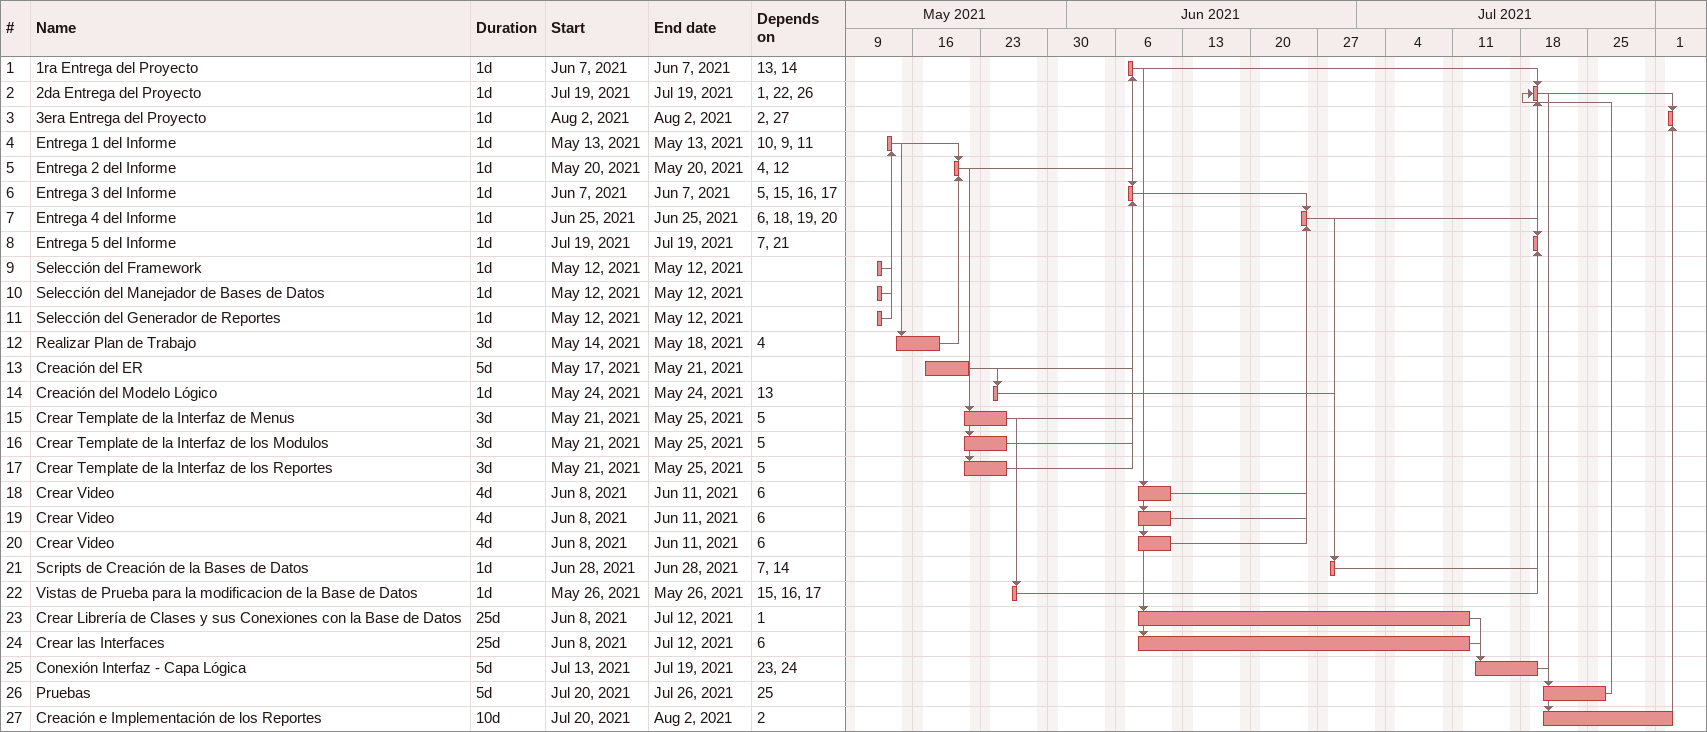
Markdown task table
| ID | Task | Duration | Start | Finish | Predecessors |
|---|---|---|---|---|---|
| 1 | 1ra Entrega del Proyecto | 1d | 2021-06-07 | 2021-06-07 | 13, 14 |
| 2 | 2da Entrega del Proyecto | 1d | 2021-07-19 | 2021-07-19 | 1, 22, 26 |
| 3 | 3era Entrega del Proyecto | 1d | 2021-08-02 | 2021-08-02 | 2, 27 |
| 4 | Entrega 1 del Informe | 1d | 2021-05-13 | 2021-05-13 | 10, 9, 11 |
| 5 | Entrega 2 del Informe | 1d | 2021-05-20 | 2021-05-20 | 4, 12 |
| 6 | Entrega 3 del Informe | 1d | 2021-06-07 | 2021-06-07 | 5, 15, 16, 17 |
| 7 | Entrega 4 del Informe | 1d | 2021-06-25 | 2021-06-25 | 6, 18, 19, 20 |
| 8 | Entrega 5 del Informe | 1d | 2021-07-19 | 2021-07-19 | 7, 21 |
| 9 | Selección del Framework | 1d | 2021-05-12 | 2021-05-12 |  |
| 10 | Selección del Manejador de Bases de Datos | 1d | 2021-05-12 | 2021-05-12 |  |
| 11 | Selección del Generador de Reportes | 1d | 2021-05-12 | 2021-05-12 |  |
| 12 | Realizar Plan de Trabajo | 3d | 2021-05-14 | 2021-05-18 | 4 |
| 13 | Creación del ER | 5d | 2021-05-17 | 2021-05-21 |  |
| 14 | Creación del Modelo Lógico | 1d | 2021-05-24 | 2021-05-24 | 13 |
| 15 | Crear Template de la Interfaz de Menus | 3d | 2021-05-21 | 2021-05-25 | 5 |
| 16 | Crear Template de la Interfaz de los Modulos | 3d | 2021-05-21 | 2021-05-25 | 5 |
| 17 | Crear Template de la Interfaz de los Reportes | 3d | 2021-05-21 | 2021-05-25 | 5 |
| 18 | Crear Video | 4d | 2021-06-08 | 2021-06-11 | 6 |
| 19 | Crear Video | 4d | 2021-06-08 | 2021-06-11 | 6 |
| 20 | Crear Video | 4d | 2021-06-08 | 2021-06-11 | 6 |
| 21 | Scripts de Creación de la Bases de Datos | 1d | 2021-06-28 | 2021-06-28 | 7, 14 |
| 22 | Vistas de Prueba para la modificacion de la Base de Datos | 1d | 2021-05-26 | 2021-05-26 | 15, 16, 17 |
| 23 | Crear Librería de Clases y sus Conexiones con la Base de Datos | 25d | 2021-06-08 | 2021-07-12 | 1 |
| 24 | Crear las Interfaces | 25d | 2021-06-08 | 2021-07-12 | 6 |
| 25 | Conexión Interfaz - Capa Lógica | 5d | 2021-07-13 | 2021-07-19 | 23, 24 |
| 26 | Pruebas | 5d | 2021-07-20 | 2021-07-26 | 25 |
| 27 | Creación e Implementación de los Reportes | 10d | 2021-07-20 | 2021-08-02 | 2 |
